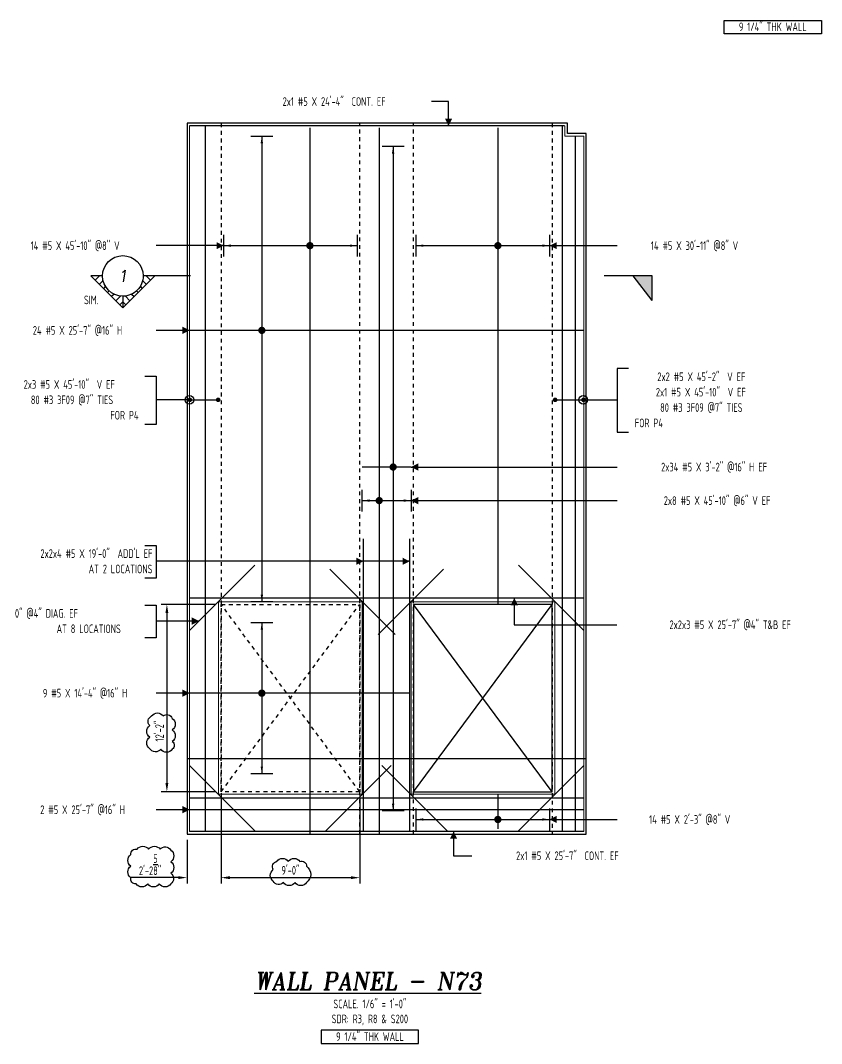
# Model space of a CAD drawing. Header units: inches. Extents: x -3675 to 11984, y -3832 to 1837.
# Drawn here: x 3961 to 4586, y -3075 to -2278 of the extents above; entities that cross this region are included whole.
import ezdxf
from ezdxf.enums import TextEntityAlignment as Align

# ---------------------------------------------------------------- set-up
doc = ezdxf.new("R2010")
doc.units = ezdxf.units.IN
doc.header["$MEASUREMENT"] = 0
doc.linetypes.add('HIDDEN', pattern=[6, 3, -3])
doc.layers.get('0').update_dxf_attribs({"linetype": 'CONTINUOUS'})
doc.layers.get('Defpoints').update_dxf_attribs({"linetype": 'CONTINUOUS'})
for name, color, linetype in [('0-25', 7, 'CONTINUOUS'), ('0-25TEXT', 7, 'CONTINUOUS'), ('0-35', 3, 'CONTINUOUS'), ('0-35TEXT', 3, 'CONTINUOUS'), ('0-50', 10, 'CONTINUOUS'), ('3', 3, 'CONTINUOUS'), ('BAR-LBL', 2, 'CONTINUOUS'), ('DETAIL', 83, 'CONTINUOUS'), ('Hatch', 253, 'CONTINUOUS'), ('hidden', 7, 'HIDDEN'), ('RANGELAY', 7, 'CONTINUOUS'), ('REBARS', 4, 'CONTINUOUS')]:
    doc.layers.add(name, color=color, linetype=linetype)
doc.layers.add('COVER', color=6, linetype='CONTINUOUS', lineweight=0, plot=False)
doc.styles.add('AR', font='ARCHQUIK.shx', dxfattribs={"width": 0.8})
doc.styles.add('ROMANT', font='romant')
doc.dimstyles.new('CADS_DIM_48', dxfattribs={"dimscale": 48, "dimtxt": 0.09375, "dimasz": 0.09375, "dimexe": 0.0625, "dimexo": 0.0625, "dimgap": 0.09375, "dimtad": 0, "dimtih": 1, "dimtoh": 1, "dimzin": 1, "dimdsep": 46, "dimlunit": 4, "dimtxsty": 'AR', "dimblk": 'CLOSED', "dimcen": 0.1875, "dimadec": 0, "dimazin": 0, "dimtfac": 1, "dimtofl": 0, "dimtmove": 0, "dimatfit": 1, "dimldrblk": 'DOTBLANK', "dimfxl": 1, "dimtzin": 0, "dimarcsym": 0})

# ---------------------------------------------------------------- blocks, each defined once
blk = doc.blocks.new('leadrblk')
blk.add_lwpolyline([(0, 0, 0, 1, 0), (1, 0, 1, 1, 0)], format="xyseb")
blk = doc.blocks.new('_DotBlank')
at = {"layer": '0-35', "color": 0, "lineweight": -2}
blk.add_line((-0.5, 0), (-1, 0), dxfattribs=at)
blk.add_circle((0, 0), 0.5, dxfattribs=at)
blk = doc.blocks.new('SECTARO')
at = {"linetype": 'Continuous'}
blk.add_line((33.32, 16.99), (20.13, 0), dxfattribs=at)
for p, q in [((33.32, 16.99), (33.32, 0)), ((33.32, 0), (0, 0))]:
    blk.add_line(p, q)
for points in [[(33.32, 0), (33.32, 16.99), (33.32, 0), (20.13, 0)], [(33.32, 16.99), (20.13, 0), (33.32, 0), (33.32, 16.99)]]:
    blk.add_solid(points, dxfattribs=at)
blk = doc.blocks.new('*X3')
at = {"color": 0, "linetype": 'Continuous'}
for p, q in [((-1.108, 0.278), (-1.075, 0.312)), ((-1.081, 0.217), (-1.031, 0.267)), ((-1.013, 0.197), (-0.986, 0.223)), ((-0.96, 0.161), (-0.942, 0.179)), ((-0.92, 0.112), (-0.898, 0.135)), ((-0.895, 0.05), (-0.854, 0.091)), ((-0.856, 0), (-0.81, 0.046)), ((-0.768, 0), (-0.765, 0.002))]:
    blk.add_line(p, q, dxfattribs=at)
blk = doc.blocks.new('*X2')
at = {"color": 0, "linetype": 'Continuous'}
for p, q in [((-1.108, 0.278), (-1.075, 0.312)), ((-0.96, 0.161), (-0.942, 0.179)), ((-0.856, 0), (-0.81, 0.046))]:
    blk.add_line(p, q, dxfattribs=at)
blk = doc.blocks.new('SECTNU')
at = {"linetype": 'Continuous'}
blk.add_line((-24.74, 0), (-32.81, 0), dxfattribs=at)
blk.add_line((0, 0), (-24.74, 0))
at = {"layer": '3'}
for p, q in [((-68.89, 0), (-46.81, 22.07)), ((-60.81, 0), (-68.89, 0))]:
    blk.add_line(p, q, dxfattribs=at)
at = {"layer": '3', "linetype": 'Continuous'}
blk.add_line((-46.81, 14), (-46.81, 22.07), dxfattribs=at)
at = {"layer": '3'}
for points in [[(-46.81, 22.07), (-24.74, 0), (-32.81, 0, 1)], [(-32.81, 0, 0.414214), (-46.81, 14)]]:
    blk.add_lwpolyline(points, format="xyb", dxfattribs=at)
for start, end in [(90, 180), (180, 0)]:
    blk.add_arc((-46.81, 0), 14, start, end, dxfattribs=at)
at = {"linetype": 'Continuous', "xscale": -64, "yscale": 64, "zscale": 64, "rotation": 359.9999999999999}
blk.add_blockref('*X3', (-117.73, 0), dxfattribs=at)
at = {"linetype": 'Continuous', "xscale": 64, "yscale": 64, "zscale": 64}
for name in ['*X3', '*X2']:
    blk.add_blockref(name, (24.1, 0), dxfattribs=at)
at = {"linetype": 'Continuous', "style": 'ROMANT', "oblique": 9, "width": 0.9}
blk.add_attdef('NO', text='', height=8, dxfattribs=at).set_placement((-46.81, 0), align=Align.MIDDLE)
blk = doc.blocks.new('*D239')
at = {"layer": 'Defpoints', "color": 0, "transparency": 16777216}
for p in [(4117.63, -2878.94), (4225.63, -2878.94), (4117.63, -2945.91)]:
    blk.add_point(p, dxfattribs=at)
at = {"layer": 'DETAIL', "color": 0, "lineweight": -2, "transparency": 16777216}
for p, q in [((4117.63, -2883.44), (4117.63, -2950.41)), ((4225.63, -2883.44), (4225.63, -2950.41)), ((4218.88, -2945.91), (4124.38, -2945.91))]:
    blk.add_line(p, q, dxfattribs=at)
at = {"layer": 'DETAIL', "color": 0, "transparency": 16777216}
for points in [[(4124.38, -2944.78), (4124.38, -2947.03), (4117.63, -2945.91)], [(4218.88, -2944.78), (4218.88, -2947.03), (4225.63, -2945.91)]]:
    blk.add_solid(points, dxfattribs=at)
at = {"layer": 'DETAIL', "color": 0, "transparency": 16777216, "insert": (4171.63, -2940.17), "char_height": 6.75, "attachment_point": 5, "style": 'AR'}
blk.add_mtext('9\'-0"', dxfattribs=at)
blk = doc.blocks.new('*D240')
at = {"layer": 'Defpoints', "color": 0, "transparency": 16777216}
for p in [(4091, -2911.94), (4117.63, -2911.94), (4091, -2945.86)]:
    blk.add_point(p, dxfattribs=at)
at = {"layer": 'DETAIL', "color": 0, "lineweight": -2, "transparency": 16777216}
for p, q in [((4091, -2916.44), (4091, -2950.36)), ((4117.63, -2916.44), (4117.63, -2950.36)), ((4084.25, -2945.86), (4046.93, -2945.86)), ((4124.38, -2945.86), (4131.13, -2945.86))]:
    blk.add_line(p, q, dxfattribs=at)
at = {"layer": 'DETAIL', "color": 0, "transparency": 16777216}
for points in [[(4084.25, -2944.73), (4084.25, -2946.98), (4091, -2945.86)], [(4124.38, -2944.73), (4124.38, -2946.98), (4117.63, -2945.86)]]:
    blk.add_solid(points, dxfattribs=at)
at = {"layer": 'DETAIL', "color": 0, "transparency": 16777216, "insert": (4062.22, -2935.73), "char_height": 6.75, "attachment_point": 5, "style": 'AR'}
blk.add_mtext('2\'-2{\\H1.000000x;\\S5/8;}"', dxfattribs=at)
blk = doc.blocks.new('*D241')
at = {"layer": 'Defpoints', "color": 0, "transparency": 16777216}
for p in [(4117.63, -2732.94), (4075.31, -2878.94), (4117.63, -2878.94)]:
    blk.add_point(p, dxfattribs=at)
at = {"layer": 'DETAIL', "color": 0, "lineweight": -2, "transparency": 16777216}
for p, q in [((4113.13, -2732.94), (4070.81, -2732.94)), ((4075.31, -2739.69), (4075.31, -2872.19)), ((4113.13, -2878.94), (4070.81, -2878.94))]:
    blk.add_line(p, q, dxfattribs=at)
at = {"layer": 'DETAIL', "color": 0, "transparency": 16777216}
for points in [[(4074.19, -2739.69), (4076.44, -2739.69), (4075.31, -2732.94)], [(4074.19, -2872.19), (4076.44, -2872.19), (4075.31, -2878.94)]]:
    blk.add_solid(points, dxfattribs=at)
at = {"layer": 'DETAIL', "color": 0, "transparency": 16777216, "insert": (4069.57, -2831.63), "char_height": 6.75, "attachment_point": 5, "rotation": 90, "style": 'AR'}
blk.add_mtext('12\'-2"', dxfattribs=at)
blk = doc.blocks.new('*U1006', base_point=(4187.13, -2361.62))
at = {"layer": 'REBARS', "color": 0}
blk.add_lwpolyline([(4186.82, -2361.62), (4186.82, -2911.62)], dxfattribs=at)
blk = doc.blocks.new('rendmark')
at = {"color": 4}
blk.add_line((0, -3), (0, 3), dxfattribs=at)
blk = doc.blocks.new('rarrow')
at = {"color": 7}
blk.add_solid([(2, -0.33), (2, 0.33), (0, 0)], dxfattribs=at)
blk = doc.blocks.new('*U1112', base_point=(4119.63, -2453.38))
at = {"layer": 'RANGELAY'}
blk.add_line((4119.63, -2453.38), (4223.63, -2453.38), dxfattribs=at)
at = {"layer": 'RANGELAY', "xscale": 2.834645669291339, "yscale": 2.834645669291339}
for name in ['rendmark', 'rarrow']:
    blk.add_blockref(name, (4119.63, -2453.38), dxfattribs=at)
at = {"layer": 'RANGELAY', "xscale": 2.834645669291339, "yscale": 2.834645669291339, "rotation": 179.999996929531}
for name in ['rendmark', 'rarrow']:
    blk.add_blockref(name, (4223.63, -2453.38), dxfattribs=at)
blk = doc.blocks.new('VPM6EF851')
at = {"const_width": 1}
blk.add_lwpolyline([(-0.5, 0, 1), (0.5, 0, 1)], format="xyb", close=True, dxfattribs=at)
blk = doc.blocks.new('*U1062', base_point=(4265.08, -2802.42))
at = {"layer": 'REBARS', "color": 0}
blk.add_lwpolyline([(4265.08, -2802.11), (4093.08, -2802.11)], dxfattribs=at)
blk = doc.blocks.new('*U1111', base_point=(4149.34, -2746.94))
at = {"layer": 'RANGELAY'}
blk.add_line((4149.34, -2746.94), (4149.34, -2864.94), dxfattribs=at)
at = {"layer": 'RANGELAY', "xscale": 2.834645669291339, "yscale": 2.834645669291339}
for name, p, rotation in [('rendmark', (4149.34, -2746.94), 269.9999999999999), ('rarrow', (4149.34, -2746.94), 269.9999999999999), ('rarrow', (4149.34, -2864.94), 89.999996929531), ('rendmark', (4149.34, -2864.94), 89.999996929531)]:
    blk.add_blockref(name, p, dxfattribs=dict(at, rotation=rotation))
blk = doc.blocks.new('VPM6EF961')
at = {"const_width": 1}
blk.add_lwpolyline([(-0.5, 0, 1), (0.5, 0, 1)], format="xyb", close=True, dxfattribs=at)
blk = doc.blocks.new('*U729', base_point=(4400.25, -2893.24))
at = {"layer": 'REBARS', "color": 0}
blk.add_lwpolyline([(4400.25, -2892.93), (4093.25, -2892.93)], dxfattribs=at)
blk = doc.blocks.new('*U728', base_point=(4400.25, -2519.72))
at = {"layer": 'REBARS', "color": 0}
blk.add_lwpolyline([(4400.25, -2519.4), (4093.25, -2519.4)], dxfattribs=at)
blk = doc.blocks.new('*U1110', base_point=(4149.34, -2367.94))
at = {"layer": 'RANGELAY'}
blk.add_line((4149.34, -2367.94), (4149.34, -2730.94), dxfattribs=at)
at = {"layer": 'RANGELAY', "xscale": 2.834645669291339, "yscale": 2.834645669291339}
for name, p, rotation in [('rendmark', (4149.34, -2367.94), 269.9999999999999), ('rarrow', (4149.34, -2367.94), 269.9999999999999), ('rarrow', (4149.34, -2730.94), 89.999996929531), ('rendmark', (4149.34, -2730.94), 89.999996929531)]:
    blk.add_blockref(name, p, dxfattribs=dict(at, rotation=rotation))
blk = doc.blocks.new('VPM6EFB11')
at = {"const_width": 1}
blk.add_lwpolyline([(-0.5, 0, 1), (0.5, 0, 1)], format="xyb", close=True, dxfattribs=at)
blk = doc.blocks.new('*U1109', base_point=(4251.68, -2375.94))
at = {"layer": 'RANGELAY'}
blk.add_line((4251.68, -2375.94), (4251.68, -2893.94), dxfattribs=at)
at = {"layer": 'RANGELAY', "xscale": 2.834645669291339, "yscale": 2.834645669291339}
for name, p, rotation in [('rendmark', (4251.68, -2375.94), 269.9999999999999), ('rarrow', (4251.68, -2375.94), 269.9999999999999), ('rendmark', (4251.68, -2893.94), 89.999996929531), ('rarrow', (4251.68, -2893.94), 89.999996929531)]:
    blk.add_blockref(name, p, dxfattribs=dict(at, rotation=rotation))
blk = doc.blocks.new('VPM6EFBA1')
at = {"const_width": 1}
blk.add_lwpolyline([(-0.5, 0, 1), (0.5, 0, 1)], format="xyb", close=True, dxfattribs=at)
blk = doc.blocks.new('*U1013', base_point=(4265.63, -2626.22))
at = {"layer": 'REBARS', "color": 0}
blk.add_lwpolyline([(4265.63, -2625.9), (4227.63, -2625.9)], dxfattribs=at)
blk = doc.blocks.new('*U1005', base_point=(4241.15, -2361.62))
at = {"layer": 'REBARS', "color": 0}
blk.add_lwpolyline([(4240.84, -2361.62), (4240.84, -2911.62)], dxfattribs=at)
blk = doc.blocks.new('*U1108', base_point=(4227.63, -2652.06))
at = {"layer": 'RANGELAY'}
blk.add_line((4227.63, -2652.06), (4265.63, -2652.06), dxfattribs=at)
at = {"layer": 'RANGELAY', "xscale": 2.834645669291339, "yscale": 2.834645669291339}
for name in ['rendmark', 'rarrow']:
    blk.add_blockref(name, (4227.63, -2652.06), dxfattribs=at)
at = {"layer": 'RANGELAY', "xscale": 2.834645669291339, "yscale": 2.834645669291339, "rotation": 179.999996929531}
for name in ['rendmark', 'rarrow']:
    blk.add_blockref(name, (4265.63, -2652.06), dxfattribs=at)
blk = doc.blocks.new('VPM6EFCE1')
at = {"const_width": 1}
blk.add_lwpolyline([(-0.5, 0, 1), (0.5, 0, 1)], format="xyb", close=True, dxfattribs=at)
blk = doc.blocks.new('*U982', base_point=(4333.66, -2361.62))
at = {"layer": 'REBARS', "color": 0}
blk.add_lwpolyline([(4333.34, -2361.62), (4333.34, -2732.62)], dxfattribs=at)
blk = doc.blocks.new('*U1107', base_point=(4269.63, -2453.38))
at = {"layer": 'RANGELAY'}
blk.add_line((4269.63, -2453.38), (4373.63, -2453.38), dxfattribs=at)
at = {"layer": 'RANGELAY', "xscale": 2.834645669291339, "yscale": 2.834645669291339}
for name in ['rendmark', 'rarrow']:
    blk.add_blockref(name, (4269.63, -2453.38), dxfattribs=at)
at = {"layer": 'RANGELAY', "xscale": 2.834645669291339, "yscale": 2.834645669291339, "rotation": 179.999996929531}
for name in ['rendmark', 'rarrow']:
    blk.add_blockref(name, (4373.63, -2453.38), dxfattribs=at)
blk = doc.blocks.new('VPM6EFE31')
at = {"const_width": 1}
blk.add_lwpolyline([(-0.5, 0, 1), (0.5, 0, 1)], format="xyb", close=True, dxfattribs=at)
blk = doc.blocks.new('*U1106', base_point=(4093, -2573.54))
at = {"layer": 'REBARS', "color": 0, "const_width": 1.8}
for points in [[(4093.19, -2572.64, 1), (4093.19, -2574.44, 1), (4093.19, -2572.64)], [(4115.31, -2574.44, 1), (4115.31, -2572.64, 1), (4115.31, -2574.44)]]:
    blk.add_lwpolyline(points, format="xyb", dxfattribs=at)
at = {"layer": 'REBARS', "color": 0}
blk.add_lwpolyline([(4093.19, -2573.54), (4115.31, -2573.54)], dxfattribs=at)
blk = doc.blocks.new('*U1004', base_point=(4105.14, -2909.94))
at = {"layer": 'REBARS', "color": 0}
blk.add_lwpolyline([(4105.45, -2909.94), (4105.45, -2359.94)], dxfattribs=at)
blk = doc.blocks.new('*U1003', base_point=(4383.53, -2909.94))
at = {"layer": 'REBARS', "color": 0}
blk.add_lwpolyline([(4383.84, -2909.94), (4383.84, -2359.94)], dxfattribs=at)
blk = doc.blocks.new('*U969', base_point=(4393.59, -2909.94))
at = {"layer": 'REBARS', "color": 0}
blk.add_lwpolyline([(4393.9, -2909.94), (4393.9, -2367.94)], dxfattribs=at)
blk = doc.blocks.new('*U1105', base_point=(4377.75, -2573.54))
at = {"layer": 'REBARS', "color": 0, "const_width": 1.8}
for points in [[(4377.94, -2572.64, 1), (4377.94, -2574.44, 1), (4377.94, -2572.64)], [(4400.06, -2574.44, 1), (4400.06, -2572.64, 1), (4400.06, -2574.44)]]:
    blk.add_lwpolyline(points, format="xyb", dxfattribs=at)
at = {"layer": 'REBARS', "color": 0}
blk.add_lwpolyline([(4377.94, -2573.54), (4400.06, -2573.54)], dxfattribs=at)
blk = doc.blocks.new('*U786', base_point=(4385, -2360.25))
at = {"layer": 'REBARS', "color": 0}
blk.add_lwpolyline([(4385, -2359.94), (4093, -2359.94)], dxfattribs=at)
blk = doc.blocks.new('*U727', base_point=(4400, -2909.63))
at = {"layer": 'REBARS', "color": 0}
blk.add_lwpolyline([(4400, -2909.94), (4093, -2909.94)], dxfattribs=at)
blk = doc.blocks.new('*U881', base_point=(4253.42, -2756.05))
at = {"layer": 'REBARS', "color": 0}
blk.add_lwpolyline([(4253.2, -2756.27), (4202.29, -2705.36)], dxfattribs=at)
blk = doc.blocks.new('*U882', base_point=(4400.47, -2858.78))
at = {"layer": 'REBARS', "color": 0}
blk.add_lwpolyline([(4400.25, -2858.56), (4349.34, -2909.47)], dxfattribs=at)
blk = doc.blocks.new('*U883', base_point=(4400.47, -2753.1))
at = {"layer": 'REBARS', "color": 0}
blk.add_lwpolyline([(4400.25, -2753.32), (4349.34, -2702.41)], dxfattribs=at)
blk = doc.blocks.new('*U884', base_point=(4239.83, -2756.05))
at = {"layer": 'REBARS', "color": 0}
blk.add_lwpolyline([(4240.05, -2756.27), (4290.96, -2705.36)], dxfattribs=at)
blk = doc.blocks.new('*U885', base_point=(4092.78, -2858.78))
at = {"layer": 'REBARS', "color": 0}
blk.add_lwpolyline([(4093, -2858.56), (4143.91, -2909.47)], dxfattribs=at)
blk = doc.blocks.new('*U886', base_point=(4092.78, -2753.1))
at = {"layer": 'REBARS', "color": 0}
blk.add_lwpolyline([(4093, -2753.32), (4143.91, -2702.41)], dxfattribs=at)
blk = doc.blocks.new('*U887', base_point=(4250.47, -2858.78))
at = {"layer": 'REBARS', "color": 0}
blk.add_lwpolyline([(4250.25, -2858.56), (4199.34, -2909.47)], dxfattribs=at)
blk = doc.blocks.new('*U888', base_point=(4242.78, -2858.78))
at = {"layer": 'REBARS', "color": 0}
blk.add_lwpolyline([(4243, -2858.56), (4293.91, -2909.47)], dxfattribs=at)
blk = doc.blocks.new('*U1060', base_point=(4333.66, -2880.94))
at = {"layer": 'REBARS', "color": 0}
blk.add_lwpolyline([(4333.34, -2880.94), (4333.34, -2907.94)], dxfattribs=at)
blk = doc.blocks.new('*U1104', base_point=(4269.63, -2900.54))
at = {"layer": 'RANGELAY'}
blk.add_line((4269.63, -2900.54), (4373.63, -2900.54), dxfattribs=at)
at = {"layer": 'RANGELAY', "xscale": 2.834645669291339, "yscale": 2.834645669291339}
for name in ['rendmark', 'rarrow']:
    blk.add_blockref(name, (4269.63, -2900.54), dxfattribs=at)
at = {"layer": 'RANGELAY', "xscale": 2.834645669291339, "yscale": 2.834645669291339, "rotation": 179.999996929531}
for name in ['rendmark', 'rarrow']:
    blk.add_blockref(name, (4373.63, -2900.54), dxfattribs=at)
blk = doc.blocks.new('VPM6F0641')
at = {"const_width": 1}
blk.add_lwpolyline([(-0.5, 0, 1), (0.5, 0, 1)], format="xyb", close=True, dxfattribs=at)
blk = doc.blocks.new('*U725', base_point=(4400.25, -2883.57))
at = {"layer": 'REBARS', "color": 0}
blk.add_lwpolyline([(4400.25, -2883.89), (4093.25, -2883.89)], dxfattribs=at)
blk = doc.blocks.new('*U726', base_point=(4400.25, -2728.3))
at = {"layer": 'REBARS', "color": 0}
blk.add_lwpolyline([(4400.25, -2727.99), (4093.25, -2727.99)], dxfattribs=at)
blk = doc.blocks.new('*U920', base_point=(4228.31, -2909.94))
at = {"layer": 'REBARS', "color": 0}
blk.add_lwpolyline([(4228.63, -2909.94), (4228.63, -2681.94)], dxfattribs=at)
blk = doc.blocks.new('*U921', base_point=(4264.94, -2909.94))
at = {"layer": 'REBARS', "color": 0}
blk.add_lwpolyline([(4264.63, -2909.94), (4264.63, -2681.94)], dxfattribs=at)

msp = doc.modelspace()

# ---------------------------------------------------------------- linework, layer by layer
at = {"layer": '0-25'}
for p, q in [((4375.62519, -2878.93758), (4267.62519, -2732.93713)), ((4267.62519, -2878.93758), (4375.62519, -2732.93713))]:
    msp.add_line(p, q, dxfattribs=at)
at = {"layer": '0-25TEXT'}
for points in [[(4294.89811, -2359.93758), (4294.89811, -2341.06517), (4281.72303, -2341.06517)], [(4119.62519, -2453.38474), (4067.07592, -2453.38474)], [(4373.62519, -2453.38474), (4426.25019, -2453.38474)], [(4093.07592, -2519.40429), (4067.07592, -2519.40429)], [(4435.24924, -2549.16537), (4426.25019, -2549.16537), (4426.25019, -2598.66017), (4435.24924, -2598.66017)], [(4058.00113, -2555.16473), (4067.00019, -2555.16473), (4067.00019, -2592.6608), (4058.00113, -2592.6608)], [(4265.62519, -2625.90322), (4426.25019, -2625.90322)], [(4265.62519, -2652.05509), (4426.25019, -2652.05509)], [(4058.00113, -2686.96781), (4067.00019, -2686.96781), (4067.00019, -2712.46513), (4058.00113, -2712.46513)], [(4264.62519, -2699.34151), (4067.00019, -2699.34151)], [(4058.00113, -2733.575), (4067.00019, -2733.575), (4067.00019, -2759.07232), (4058.00113, -2759.07232)], [(4346.15375, -2727.9894), (4346.15375, -2748.77), (4426.02242, -2748.77)], [(4100.37099, -2745.9487), (4067.00019, -2745.9487)], [(4093.07592, -2802.10972), (4067.07592, -2802.10972)], [(4093.07592, -2892.93188), (4067.07592, -2892.93188)], [(4373.62519, -2900.54376), (4426.25019, -2900.54376)], [(4298.80604, -2909.93758), (4298.80604, -2928.80999), (4312.95806, -2928.80999)]]:
    msp.add_lwpolyline(points, dxfattribs=at)
at = {"layer": '0-35'}
for points in [[(4387.62519, -2357.93758), (4091.00019, -2357.93758), (4091.00019, -2911.93758), (4402.25019, -2911.93758), (4402.25019, -2365.93758), (4387.62519, -2365.93758)], [(4375.62519, -2732.93713), (4267.62519, -2732.93713), (4267.62519, -2878.93758), (4375.62519, -2878.93758)]]:
    msp.add_lwpolyline(points, close=True, dxfattribs=at)
at = {"layer": '0-50'}
for points in [[(4509.77978, -2277.88897), (4585.66662, -2277.88897), (4585.66662, -2288.24533), (4509.77978, -2288.24533)], [(4271.50687, -3064.7964), (4195.62002, -3064.7964), (4195.62002, -3075.15276), (4271.50687, -3075.15276)]]:
    msp.add_lwpolyline(points, close=True, dxfattribs=at)
at = {"layer": 'COVER'}
for points in [[(4385.62519, -2359.93758), (4093.00019, -2359.93758), (4093.00019, -2909.93758), (4400.25019, -2909.93758), (4400.25019, -2367.93758), (4385.62519, -2367.93758)], [(4115.62519, -2730.93713), (4227.62519, -2730.93713), (4227.62519, -2880.93758), (4115.62519, -2880.93758)], [(4377.62519, -2730.93713), (4265.62519, -2730.93713), (4265.62519, -2880.93758), (4377.62519, -2880.93758)]]:
    msp.add_lwpolyline(points, close=True, dxfattribs=at)
at = {"layer": 'DETAIL'}
for points in [[(4079.49717, -2845.79692, -0.52056705), (4070.49717, -2845.79692, -0.52056705), (4061.89641, -2845.39768, -0.52056705), (4061.89641, -2836.39768, -0.52056705), (4061.89641, -2827.39768, -0.52056705), (4063.38484, -2819.8861, -0.52056705), (4072.38484, -2819.8861, -0.52056705), (4079.49717, -2821.77377, -0.52056705), (4079.49717, -2830.77377, -0.52056705), (4079.49717, -2839.77377, -0.52056705)], [(4078.36777, -2950.78789, -0.52056705), (4069.36777, -2950.78789, -0.52056705), (4060.36777, -2950.78789, -0.52056705), (4051.36777, -2950.78789, -0.52056705), (4047.2316, -2945.92407, -0.52056705), (4047.2316, -2936.92407, -0.52056705), (4047.2316, -2927.92407, -0.52056705), (4052.05705, -2923.74952, -0.52056705), (4061.05705, -2923.74952, -0.52056705), (4070.05705, -2923.74952, -0.52056705), (4078.36777, -2924.4388, -0.52056705), (4078.36777, -2933.4388, -0.52056705), (4078.36777, -2942.4388, -0.52056705)], [(4184.18591, -2949.69829, -0.52056705), (4175.18591, -2949.69829, -0.52056705), (4166.18591, -2949.69829, -0.52056705), (4158.28105, -2948.60315, -0.52056705), (4158.28105, -2939.60315, -0.52056705), (4160.93525, -2933.25736, -0.52056705), (4169.93525, -2933.25736, -0.52056705), (4178.93525, -2933.25736, -0.52056705), (4184.18591, -2937.00671, -0.52056705)]]:
    msp.add_lwpolyline(points, format="xyb", close=True, dxfattribs=at)
at = {"layer": 'Hatch'}
msp.add_line((4091.00019, -2852.93758), (4402.25019, -2852.93758), dxfattribs=at)
at = {"layer": 'hidden'}
for p, q in [((4117.62519, -2357.93758), (4117.62519, -2911.93758)), ((4225.62519, -2911.93758), (4225.62519, -2357.93758)), ((4267.62519, -2911.93758), (4267.62519, -2357.93758)), ((4375.62519, -2357.93758), (4375.62519, -2911.93758)), ((4117.62519, -2878.93758), (4225.62519, -2732.93713)), ((4225.62519, -2878.93758), (4117.62519, -2732.93713))]:
    msp.add_line(p, q, dxfattribs=at)
msp.add_lwpolyline([(4117.62519, -2732.93713), (4225.62519, -2732.93713), (4225.62519, -2878.93758), (4117.62519, -2878.93758)], close=True, dxfattribs=at)

# ---------------------------------------------------------------- block references
ref = msp.add_blockref('SECTNU', (4093.83933, -2476.96184), dxfattribs=dict(xscale=-1.129181470141702, yscale=1.129181470141702, zscale=1.129181470141702, rotation=180))
ref.add_attrib('NO', '1', dxfattribs={"linetype": 'Continuous', "height": 9.03345, "style": 'ROMANT', "oblique": 9, "width": 0.9}).set_placement((4040.97931, -2476.96185), align=Align.MIDDLE)
at = {"xscale": -1.129181470141702, "yscale": 1.129181470141702, "zscale": 1.129181470141702, "rotation": 180}
msp.add_blockref('SECTARO', (4416.09313, -2476.96183), dxfattribs=at)
at = {"layer": '0-25TEXT'}
for name, p, xscale, yscale, rotation in [('leadrblk', (4294.89811, -2359.93758), -5.623937007874017, 2.250708661417324, 269.9999984647655), ('VPM6EF851', (4186.82167, -2453.38474), 2.834645669291338, 2.834645669291338, 180), ('VPM6EFE31', (4333.34345, -2453.38474), 2.834645669291338, 2.834645669291338, 180), ('leadrblk', (4373.62519, -2453.38474), -5.623937007874017, 2.250708661417324, 179.999996929531), ('VPM6EFB11', (4149.33691, -2519.40429), 2.834645669291338, 2.834645669291338, 90.00000000000007), ('VPM6EFBA1', (4251.6826, -2625.90322), 2.834645669291338, 2.834645669291338, 90.00000000000007), ('leadrblk', (4265.62519, -2625.90322), -5.623937007874017, 2.250708661417324, 179.999996929531), ('VPM6EFCE1', (4240.83744, -2652.05509), 2.834645669291338, 2.834645669291338, 180), ('leadrblk', (4265.62519, -2652.05509), -5.623937007874017, 2.250708661417324, 179.999996929531), ('leadrblk', (4228.62516, -2699.34151), 5.623937007874017, 2.250708661417324, 180.000003070469), ('leadrblk', (4264.62519, -2699.34151), 5.623937007874017, 2.250708661417324, 180.000003070469), ('leadrblk', (4346.15375, -2727.9894), -5.623937007874017, 2.250708661417324, 89.9999953942965), ('VPM6EF961', (4149.33691, -2802.10972), 2.834645669291338, 2.834645669291338, 90.00000000000007), ('VPM6F0641', (4333.34345, -2900.54376), 2.834645669291338, 2.834645669291338, 180), ('leadrblk', (4373.62519, -2900.54376), -5.623937007874017, 2.250708661417324, 179.999996929531), ('leadrblk', (4298.80604, -2909.93758), -5.623937007874017, 2.250708661417324, 89.9999984647655)]:
    msp.add_blockref(name, p, dxfattribs=dict(at, xscale=xscale, yscale=yscale, rotation=rotation))
at = {"layer": '0-25TEXT', "xscale": -5.623937007874017, "yscale": 2.250708661417324}
for p in [(4119.62519, -2453.38474), (4093.07592, -2519.40429), (4100.37099, -2745.9487), (4093.07592, -2802.10972), (4093.07592, -2892.93188)]:
    msp.add_blockref('leadrblk', p, dxfattribs=at)
at = {"layer": 'RANGELAY'}
for name, p in [('*U1110', (4149.33691, -2367.93758)), ('*U1109', (4251.6826, -2375.93758)), ('*U1112', (4119.62519, -2453.38474)), ('*U1107', (4269.62519, -2453.38474)), ('*U1108', (4227.62519, -2652.05509)), ('*U1111', (4149.3369, -2746.93713)), ('*U1104', (4269.62519, -2900.54376))]:
    msp.add_blockref(name, p, dxfattribs=at)
at = {"layer": 'REBARS', "color": 4}
for name, p in [('*U786', (4385.0028, -2360.25008)), ('*U1004', (4105.13915, -2909.93758)), ('*U1006', (4187.13418, -2361.62338)), ('*U1005', (4241.14994, -2361.62338)), ('*U982', (4333.65595, -2361.62338)), ('*U1003', (4383.52683, -2909.93758)), ('*U969', (4393.58956, -2909.93758)), ('*U728', (4400.25019, -2519.71679)), ('*U1106', (4093.00028, -2573.5378)), ('*U1105', (4377.75031, -2573.5378)), ('*U1013', (4265.62519, -2626.21572)), ('*U920', (4228.31275, -2909.93758)), ('*U921', (4264.93762, -2909.93758)), ('*U886', (4092.77922, -2753.09854)), ('*U883', (4400.47128, -2753.09866)), ('*U881', (4253.42331, -2756.05069)), ('*U884', (4239.82706, -2756.05069)), ('*U726', (4400.25019, -2728.3019)), ('*U1062', (4265.07592, -2802.42222)), ('*U885', (4092.77922, -2858.77617)), ('*U887', (4250.47116, -2858.77617)), ('*U888', (4242.77906, -2858.77601)), ('*U882', (4400.47132, -2858.77601)), ('*U725', (4400.25019, -2883.57281)), ('*U1060', (4333.65595, -2880.93758)), ('*U729', (4400.25019, -2893.24438)), ('*U727', (4400.00019, -2909.62508))]:
    msp.add_blockref(name, p, dxfattribs=at)

# ---------------------------------------------------------------- texts
at = {"color": 7, "linetype": 'Continuous', "style": 'ROMANT', "oblique": 9, "width": 0.95}
msp.add_text('%%UWALL PANEL - N73', height=13.5, dxfattribs=at).set_placement((4232.19157, -3033.22449), align=Align.CENTER)
at = {"layer": '0-35TEXT', "style": 'AR', "width": 0.8}
for s, p in [('9 1/4" THK WALL', (4547.64628, -2286.22017)), ('SCALE. 1/6" = 1\'-0"', (4233.56345, -3047.67138)), ('SDR: R3, R8 & S200', (4233.56345, -3059.33958)), ('9 1/4" THK WALL', (4233.64037, -3073.1276))]:
    msp.add_text(s, height=6.7498312, dxfattribs=at).set_placement(p, align=Align.CENTER)
for s, height, p in [('SIM.', 6.749831, (4010.6859, -2499.04556)), ('FOR P4', 6.749831, (4031.22891, -2588.91119)), ('AT 8 LOCATIONS', 6.7498312, (3989.3334, -2755.32271))]:
    msp.add_text(s, height=height, dxfattribs=at).set_placement(p)
for s, height, p in [('FOR P4', 6.749831, (4462.02147, -2594.91056)), ('AT 2 LOCATIONS', 6.7498312, (4064.0005, -2708.71553))]:
    msp.add_text(s, height=height, dxfattribs=at).set_placement(p, align=Align.RIGHT)
at = {"layer": 'BAR-LBL', "style": 'AR', "width": 0.8}
for s, p in [('2x1 #5 X 24\'-4"  CONT. EF', (4165.52144, -2344.43981)), ('14 #5 X 45\'-10" @8" V', (3969.12068, -2456.75938)), ('24 #5 X 25\'-7" @16" H', (3970.79637, -2522.77894)), ('2x3 #5 X 45\'-10"  V EF', (3963.64552, -2564.91371)), ('80 #3 3F09 @7" TIES', (3969.23114, -2576.91245)), ('8x2x2 #5 X 6\'-0" @4" DIAG. EF', (3911.14069, -2743.32397)), ('9 #5 X 14\'-4" @16" H', (3978.61624, -2805.48437)), ('2 #5 X 25\'-7" @16" H', (3976.56818, -2896.30652))]:
    msp.add_text(s, height=6.7492913, dxfattribs=at).set_placement(p)
for s, p in [('14 #5 X 30\'-11" @8" V', (4520.66786, -2456.75938)), ('2x2 #5 X 45\'-2"  V EF', (4526.25348, -2558.91434)), ('2x1 #5 X 45\'-10"  V EF', (4526.62585, -2570.91308)), ('80 #3 3F09 @7" TIES', (4524.01923, -2582.91182)), ('2x34 #5 X 3\'-2" @16" H EF', (4543.19653, -2629.27787)), ('2x8 #5 X 45\'-10" @6" V EF', (4545.80315, -2655.42974)), ('2x2x4 #5 X 19\'-0"  ADD\'L EF', (4064.0005, -2696.71679)), ('2x2x3 #5 X 25\'-7" @4" T&B EF', (4561.77369, -2752.14465)), ('14 #5 X 2\'-3" @8" V', (4514.52368, -2903.91841)), ('2x1 #5 X 25\'-7"  CONT. EF', (4427.48396, -2932.18464))]:
    msp.add_text(s, height=6.7492913, dxfattribs=at).set_placement(p, align=Align.RIGHT)

# ---------------------------------------------------------------- dimensions: what is measured, and where the dimension line sits
at = {"layer": 'DETAIL'}
dim = msp.add_linear_dim(base=(4075.31023, -2878.93758), p1=(4117.62519, -2732.93713), p2=(4117.62519, -2878.93758), angle=90, dimstyle='CADS_DIM_48', override={"dimscale": 72, "dimgap": 0.03125, "dimtad": 1, "dimtih": 0, "dimtoh": 0, "dimdec": 3, "dimtdec": 3}, dxfattribs=at)
dim.commit()
dim.dimension.update_dxf_attribs({"geometry": '*D241', "text_midpoint": (4075.31023, -2831.62892), "dimtype": 160})
for base, p1, p2, picture, middle in [((4117.62519, -2945.90713), (4225.62519, -2878.93758), (4117.62519, -2878.93758), '*D239', (4171.62519, -2940.16575)), ((4091.00019, -2945.85564), (4117.62519, -2911.93758), (4091.00019, -2911.93758), '*D240', (4062.2157, -2935.73064))]:
    dim = msp.add_linear_dim(base=base, p1=p1, p2=p2, angle=180, dimstyle='CADS_DIM_48', override={"dimscale": 72, "dimgap": 0.03125, "dimtad": 1, "dimtih": 0, "dimtoh": 0, "dimdec": 3, "dimtdec": 3}, dxfattribs=at)
    dim.commit()
    dim.dimension.update_dxf_attribs({"geometry": picture, "text_midpoint": middle})

# ---------------------------------------------------------------- leaders
at = {"layer": '0-25TEXT'}
for points in [[(4093.00028, -2573.5378), (4067.00019, -2573.5378)], [(4399.75019, -2573.53781), (4426.25019, -2573.53781)]]:
    msp.add_leader(points, dimstyle='CADS_DIM_48', override={"dimscale": 72, "dimgap": 0.03125, "dimtad": 0, "dimtih": 0, "dimtoh": 0, "dimdec": 3, "dimtdec": 3}, dxfattribs=at)

doc.saveas('drawing.dxf')
